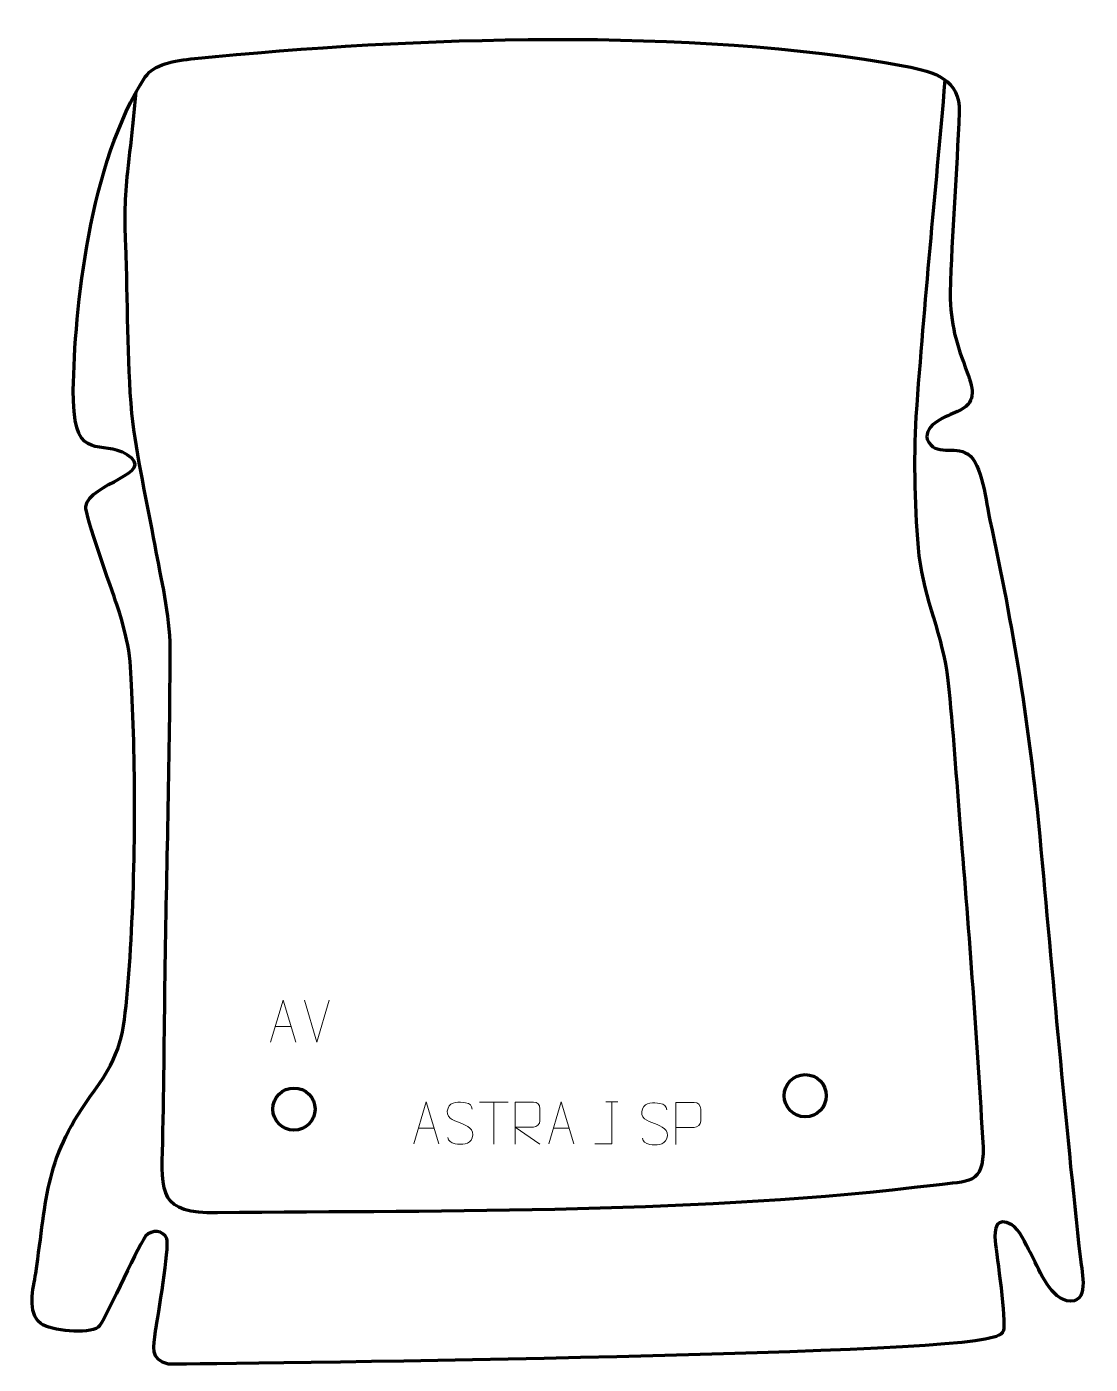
# Model space of a CAD drawing. Header units: millimetres. Extents: x 966 to 1597, y -20 to 772.
import ezdxf

# ---------------------------------------------------------------- set-up
doc = ezdxf.new("R2010")
doc.units = ezdxf.units.MM
doc.header["$MEASUREMENT"] = 0
doc.layers.add('layer 1', color=7, linetype='Continuous')
doc.layers.add('layer 2', color=7, linetype='Continuous')

msp = doc.modelspace()

# ---------------------------------------------------------------- linework, layer by layer
at = {"layer": 'layer 1', "color": 142, "lineweight": 200}
for centre in [(1427.7439, 139.0924), (1124.6636, 131.1548)]:
    msp.add_ellipse(centre, major_axis=(0, 12.5), ratio=1, dxfattribs=at)
at = {"layer": 'layer 1', "color": 142, "lineweight": 158}
msp.add_open_spline([(1510.5774, 740.9942), (1504.4941, 670.7788), (1498.4384, 611.8478), (1493.3327, 541.5873), (1493.3327, 541.5873), (1491.9349, 515.6876), (1492.5073, 484.6926), (1495.1891, 458.9059), (1495.1891, 458.9059), (1498.0747, 433.3421), (1509.4561, 411.5584), (1512.2853, 385.3347), (1512.2853, 385.3347), (1515.4066, 356.4043), (1517.2596, 326.4894), (1519.6893, 297.3877), (1519.6893, 297.3877), (1524.8825, 234.5139), (1529.5752, 171.4943), (1533.1683, 108.5087), (1533.1683, 108.5087), (1533.6221, 86.3007), (1524.526, 88.5938), (1505.4192, 86.1731), (1505.4192, 86.1731), (1366.4281, 68.9325), (1219.1782, 71.1452), (1079.3486, 69.6991), (1079.3486, 69.6991), (1044.9287, 69.3431), (1046.1196, 80.4441), (1046.8708, 111.5183), (1046.8708, 111.5183), (1047.7204, 146.6648), (1047.888, 181.8356), (1048.4078, 216.9892), (1048.4078, 216.9892), (1049.37, 279.3373), (1051.2125, 341.8341), (1051.2848, 404.1734), (1051.2848, 404.1734), (1051.308, 424.2314), (1045.8997, 445.2203), (1042.3654, 465.0701), (1042.3654, 465.0701), (1037.7948, 490.4004), (1031.4459, 517.928), (1028.6586, 543.2746), (1028.6586, 543.2746), (1025.6111, 576.14), (1026.3837, 610.0992), (1024.9778, 643.2374), (1024.9778, 643.2374), (1024.3263, 658.5938), (1024.4252, 671.1432), (1026.1826, 686.4721), (1026.1826, 686.4721), (1027.4056, 696.8215), (1028.4387, 707.1957), (1029.5243, 717.5604), (1029.5243, 717.5604), (1030.0951, 722.9942), (1030.6659, 728.4279), (1031.2367, 733.8617)], degree=3, knots=[0, 0, 0, 0, 0.05882353, 0.05882353, 0.05882353, 0.05882353, 0.11764706, 0.11764706, 0.11764706, 0.11764706, 0.17647059, 0.17647059, 0.17647059, 0.17647059, 0.23529412, 0.23529412, 0.23529412, 0.23529412, 0.29411765, 0.29411765, 0.29411765, 0.29411765, 0.35294118, 0.35294118, 0.35294118, 0.35294118, 0.41176471, 0.41176471, 0.41176471, 0.41176471, 0.47058824, 0.47058824, 0.47058824, 0.47058824, 0.52941176, 0.52941176, 0.52941176, 0.52941176, 0.58823529, 0.58823529, 0.58823529, 0.58823529, 0.64705882, 0.64705882, 0.64705882, 0.64705882, 0.70588235, 0.70588235, 0.70588235, 0.70588235, 0.76470588, 0.76470588, 0.76470588, 0.76470588, 0.82352941, 0.82352941, 0.82352941, 0.82352941, 0.88235294, 0.88235294, 0.88235294, 0.88235294, 1, 1, 1, 1], dxfattribs=at)
at = {"layer": 'layer 1', "color": 250, "lineweight": 9}
for points, knots in [([(1110.8573, 170.8009), (1110.8573, 170.8009), (1118.2283, 195.7544), (1118.2283, 195.7544), (1118.2283, 195.7544), (1118.2283, 195.7544), (1125.7982, 170.8009), (1125.7982, 170.8009)], [0, 0, 0, 0, 0.33333333, 0.33333333, 0.33333333, 0.33333333, 1, 1, 1, 1]), ([(1195.6831, 110.5145), (1195.6831, 110.5145), (1203.0541, 135.468), (1203.0541, 135.468), (1203.0541, 135.468), (1203.0541, 135.468), (1210.624, 110.5145), (1210.624, 110.5145)], [0, 0, 0, 0, 0.33333333, 0.33333333, 0.33333333, 0.33333333, 1, 1, 1, 1]), ([(1223.1536, 122.9913), (1218.9053, 124.4617), (1213.9972, 126.2575), (1216.0023, 131.7778), (1216.0023, 131.7778), (1217.5058, 135.9177), (1222.7194, 135.5292), (1226.323, 134.9281), (1226.323, 134.9281), (1229.1836, 134.4509), (1230.0483, 133.2377), (1230.3589, 131.1536)], [0, 0, 0, 0, 0.25, 0.25, 0.25, 0.25, 0.5, 0.5, 0.5, 0.5, 1, 1, 1, 1]), ([(1255.8162, 110.3407), (1255.8162, 110.3407), (1255.8162, 135.2942), (1255.8162, 135.2942), (1255.8162, 135.2942), (1259.411, 135.2942), (1263.0065, 135.2942), (1266.6017, 135.2942), (1266.6017, 135.2942), (1268.927, 135.2565), (1270.4843, 133.7665), (1270.4802, 131.4001), (1270.4802, 131.4001), (1270.4798, 129.3646), (1270.4798, 126.3052), (1270.4802, 124.2692), (1270.4802, 124.2692), (1270.4737, 122.3937), (1268.6614, 120.4519), (1266.6519, 120.4328), (1266.6519, 120.4328), (1266.6519, 120.4328), (1255.8162, 120.4328), (1255.8162, 120.4328), (1255.8162, 120.4328), (1255.8162, 120.4328), (1270.4709, 110.3407), (1270.4709, 110.3407)], [0, 0, 0, 0, 0.125, 0.125, 0.125, 0.125, 0.25, 0.25, 0.25, 0.25, 0.375, 0.375, 0.375, 0.375, 0.5, 0.5, 0.5, 0.5, 0.625, 0.625, 0.625, 0.625, 0.75, 0.75, 0.75, 0.75, 1, 1, 1, 1]), ([(1275.6831, 110.5145), (1275.6831, 110.5145), (1283.0541, 135.468), (1283.0541, 135.468), (1283.0541, 135.468), (1283.0541, 135.468), (1290.624, 110.5145), (1290.624, 110.5145)], [0, 0, 0, 0, 0.33333333, 0.33333333, 0.33333333, 0.33333333, 1, 1, 1, 1]), ([(1303.1316, 110.5144), (1303.1316, 110.5144), (1313.1536, 110.5144), (1313.1536, 110.5144), (1313.1536, 110.5144), (1313.1536, 110.5144), (1313.1536, 135.468), (1313.1536, 135.468)], [0, 0, 0, 0, 0.33333333, 0.33333333, 0.33333333, 0.33333333, 1, 1, 1, 1]), ([(1338.4498, 122.6013), (1334.2015, 124.0717), (1329.2934, 125.8675), (1331.2985, 131.3878), (1331.2985, 131.3878), (1332.802, 135.5277), (1338.0156, 135.1392), (1341.6192, 134.5381), (1341.6192, 134.5381), (1344.4798, 134.0609), (1345.3445, 132.8477), (1345.6551, 130.7636)], [0, 0, 0, 0, 0.25, 0.25, 0.25, 0.25, 0.5, 0.5, 0.5, 0.5, 1, 1, 1, 1]), ([(1351.1177, 110.1245), (1351.1177, 110.1245), (1351.1177, 135.0781), (1351.1177, 135.0781), (1351.1177, 135.0781), (1354.7127, 135.0781), (1358.308, 135.0781), (1361.9034, 135.0781), (1361.9034, 135.0781), (1364.2286, 135.0402), (1365.786, 133.5501), (1365.7818, 131.184), (1365.7818, 131.184), (1365.7814, 129.1483), (1365.7814, 126.089), (1365.7818, 124.053), (1365.7818, 124.053), (1365.7753, 122.1776), (1363.9631, 120.2357), (1361.9535, 120.2166), (1361.9535, 120.2166), (1361.9535, 120.2166), (1351.1177, 120.2166), (1351.1177, 120.2166)], [0, 0, 0, 0, 0.14285714, 0.14285714, 0.14285714, 0.14285714, 0.28571429, 0.28571429, 0.28571429, 0.28571429, 0.42857143, 0.42857143, 0.42857143, 0.42857143, 0.57142857, 0.57142857, 0.57142857, 0.57142857, 0.71428571, 0.71428571, 0.71428571, 0.71428571, 1, 1, 1, 1]), ([(1223.1536, 122.9912), (1227.1722, 121.3445), (1232.2017, 119.4562), (1230.3677, 114.0959), (1230.3677, 114.0959), (1228.9079, 109.8295), (1223.9971, 110.0862), (1220.271, 110.6409), (1220.271, 110.6409), (1217.521, 111.0507), (1216.3001, 112.2642), (1215.9221, 114.3764)], [0, 0, 0, 0, 0.25, 0.25, 0.25, 0.25, 0.5, 0.5, 0.5, 0.5, 1, 1, 1, 1]), ([(1338.4498, 122.6012), (1342.4684, 120.9545), (1347.4979, 119.0662), (1345.6639, 113.7059), (1345.6639, 113.7059), (1344.2041, 109.4395), (1339.2933, 109.6962), (1335.5672, 110.2509), (1335.5672, 110.2509), (1332.8172, 110.6607), (1331.5963, 111.8742), (1331.2183, 113.9864)], [0, 0, 0, 0, 0.25, 0.25, 0.25, 0.25, 0.5, 0.5, 0.5, 0.5, 1, 1, 1, 1])]:
    msp.add_open_spline(points, degree=3, knots=knots, dxfattribs=at)
for points in [[(1138.2168, 170.7936), (1138.2168, 170.7936), (1130.895, 195.7472), (1130.895, 195.7472)], [(1145.5387, 195.7472), (1145.5387, 195.7472), (1138.2169, 170.7936), (1138.2169, 170.7936)], [(1113.5799, 180.0503), (1113.5799, 180.0503), (1123.0756, 180.0503), (1123.0756, 180.0503)], [(1234.6546, 135.2707), (1234.6546, 135.2707), (1251.6418, 135.2707), (1251.6418, 135.2707)], [(1243.1484, 110.3407), (1243.1484, 110.3407), (1243.1484, 135.2942), (1243.1484, 135.2942)], [(1309.5695, 135.468), (1309.5695, 135.468), (1316.7377, 135.468), (1316.7377, 135.468)], [(1198.4057, 119.7639), (1198.4057, 119.7639), (1207.9014, 119.7639), (1207.9014, 119.7639)], [(1278.4057, 119.7639), (1278.4057, 119.7639), (1287.9014, 119.7639), (1287.9014, 119.7639)]]:
    msp.add_open_spline(points, degree=3, dxfattribs=at)
at = {"layer": 'layer 2', "color": 242, "lineweight": 158}
msp.add_open_spline([(1534.5049, -5.1744), (1538.8839, -4.2829), (1544.1208, -3.3328), (1545.2018, -0.0674), (1545.2018, -0.0674), (1547.1086, 5.692), (1541.2811, 43.8786), (1540.2905, 53.0089), (1540.2905, 53.0089), (1539.6411, 60.3318), (1541.0665, 67.8062), (1550.1949, 62.6355), (1550.1949, 62.6355), (1554.5748, 60.1546), (1558.6994, 50.8328), (1561.1029, 46.3411), (1561.1029, 46.3411), (1566.2569, 36.7095), (1571.6573, 20.9446), (1582.9128, 17.488), (1582.9128, 17.488), (1596.715, 15.391), (1591.7362, 34.4386), (1590.8701, 42.2766), (1590.8701, 42.2766), (1581.6799, 125.4466), (1574.4813, 209.4099), (1566.7357, 292.7656), (1566.7357, 292.7656), (1560.7648, 357.3002), (1550.8942, 416.8491), (1537.242, 480.148), (1537.242, 480.148), (1535.1944, 489.5741), (1532.4155, 514.3298), (1524.3205, 519.2252), (1524.3205, 519.2252), (1515.4604, 524.5833), (1505.2821, 517.3458), (1500.0444, 527.8394), (1500.0444, 527.8394), (1498.197, 537.2178), (1511.6536, 541.7051), (1517.9512, 544.4355), (1517.9512, 544.4355), (1529.2087, 549.3164), (1527.7834, 556.9906), (1523.8296, 567.5135), (1523.8296, 567.5135), (1517.1727, 585.2305), (1513.8898, 595.5565), (1513.6806, 614.8025), (1513.6806, 614.8025), (1514.622, 650.3319), (1517.5996, 686.3379), (1519.0516, 721.968), (1519.0516, 721.968), (1519.7687, 740.8568), (1504.864, 745.8549), (1487.0497, 749.1114), (1487.0497, 749.1114), (1359.4047, 772.4455), (1195.7407, 766.5163), (1065.8751, 753.6342), (1065.8751, 753.6342), (1053.4289, 752.3996), (1041.4816, 750.1885), (1036.5835, 742.7052), (1036.5835, 742.7052), (1003.4019, 692.0112), (994.6265, 604.9715), (993.896, 557.0597), (993.896, 557.0597), (993.896, 557.0597), (994.0207, 550.6931), (994.0207, 550.6931), (994.0207, 550.6931), (994.7368, 514.1256), (1010.8621, 528.1227), (1025.8159, 518.8609), (1025.8159, 518.8609), (1043.9521, 507.6281), (1003.4245, 502.253), (1001.3618, 488.2914), (1001.3618, 488.2914), (1000.6258, 483.3094), (1016.8041, 438.6462), (1019.6876, 430.1574), (1019.6876, 430.1574), (1028.4923, 403.0841), (1027.7832, 396.2455), (1028.9336, 368.6871), (1028.9336, 368.6871), (1031.3864, 318.3365), (1030.376, 252.0541), (1026.0309, 201.6535), (1026.0309, 201.6535), (1023.6431, 174.9244), (1022.3631, 164.2944), (1006.3989, 142.1349), (1006.3989, 142.1349), (976.8764, 102.2635), (978.4365, 80.3324), (971.6286, 33.815), (971.6286, 33.815), (970.1729, 24.9427), (966.2857, 10.4979), (974.5528, 4.2143), (974.5528, 4.2143), (980.65, -0.42), (1002.7311, -2.2946), (1008.6777, 1.8813), (1008.6777, 1.8813), (1011.9599, 4.1861), (1030.6105, 47.0226), (1036.6799, 55.8413), (1036.6799, 55.8413), (1040.4546, 60.1162), (1047.2336, 59.2549), (1049.3271, 54.5428), (1049.3271, 54.5428), (1050.9825, 48.8408), (1044.0647, 8.8323), (1042.6704, -0.2958), (1042.6704, -0.2958), (1041.2568, -9.549), (1039.3321, -17.2292), (1050.3196, -20.0153), (1050.3196, -20.0153), (1050.3363, -20.0195), (1482.7318, -15.7144), (1534.5049, -5.1744)], degree=3, knots=[0, 0, 0, 0, 0.02941176, 0.02941176, 0.02941176, 0.02941176, 0.05882353, 0.05882353, 0.05882353, 0.05882353, 0.08823529, 0.08823529, 0.08823529, 0.08823529, 0.11764706, 0.11764706, 0.11764706, 0.11764706, 0.14705882, 0.14705882, 0.14705882, 0.14705882, 0.17647059, 0.17647059, 0.17647059, 0.17647059, 0.20588235, 0.20588235, 0.20588235, 0.20588235, 0.23529412, 0.23529412, 0.23529412, 0.23529412, 0.26470588, 0.26470588, 0.26470588, 0.26470588, 0.29411765, 0.29411765, 0.29411765, 0.29411765, 0.32352941, 0.32352941, 0.32352941, 0.32352941, 0.35294118, 0.35294118, 0.35294118, 0.35294118, 0.38235294, 0.38235294, 0.38235294, 0.38235294, 0.41176471, 0.41176471, 0.41176471, 0.41176471, 0.44117647, 0.44117647, 0.44117647, 0.44117647, 0.47058824, 0.47058824, 0.47058824, 0.47058824, 0.5, 0.5, 0.5, 0.5, 0.52941176, 0.52941176, 0.52941176, 0.52941176, 0.55882353, 0.55882353, 0.55882353, 0.55882353, 0.58823529, 0.58823529, 0.58823529, 0.58823529, 0.61764706, 0.61764706, 0.61764706, 0.61764706, 0.64705882, 0.64705882, 0.64705882, 0.64705882, 0.67647059, 0.67647059, 0.67647059, 0.67647059, 0.70588235, 0.70588235, 0.70588235, 0.70588235, 0.73529412, 0.73529412, 0.73529412, 0.73529412, 0.76470588, 0.76470588, 0.76470588, 0.76470588, 0.79411765, 0.79411765, 0.79411765, 0.79411765, 0.82352941, 0.82352941, 0.82352941, 0.82352941, 0.85294118, 0.85294118, 0.85294118, 0.85294118, 0.88235294, 0.88235294, 0.88235294, 0.88235294, 0.91176471, 0.91176471, 0.91176471, 0.91176471, 0.94117647, 0.94117647, 0.94117647, 0.94117647, 1, 1, 1, 1], dxfattribs=at)

doc.saveas('drawing.dxf')
